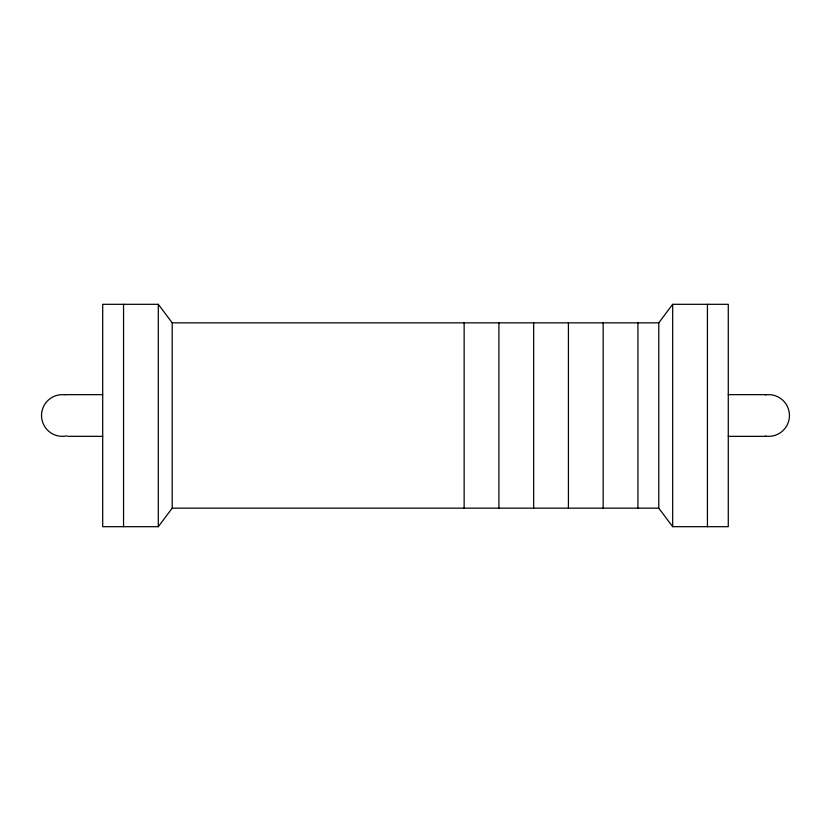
<?xml version="1.0" encoding="UTF-8"?>
<svg xmlns="http://www.w3.org/2000/svg" width="831" height="831" viewBox="0 0 831 831"><rect width="100%" height="100%" fill="white"/><g stroke="black" fill="none" stroke-linecap="round" stroke-linejoin="round"><path stroke-width="1.25" d="M158.306 526.688L172.204 508.156L172.204 322.844L158.306 304.312L102.701 304.312L102.701 526.688L158.306 526.688L158.306 304.312M658.775 322.844L672.674 304.312L728.278 304.312L728.278 526.688L672.674 526.688L658.775 508.156L658.775 322.844L172.204 322.844M65.981 394.663L102.701 394.663M728.278 394.652L765.808 394.652M67.83 436.337L102.701 436.337M728.278 436.348L765.808 436.348M172.204 508.156L658.775 508.156M707.43 304.312L707.43 526.688M672.674 304.312L672.674 526.688M637.917 322.844L637.917 508.156M603.161 322.844L603.161 508.156M568.414 322.844L568.414 508.156M533.658 322.844L533.658 508.156M498.901 322.844L498.901 508.156M464.145 322.844L464.145 508.156M123.549 304.312L123.549 526.688M765.33 394.902A20.848 20.848 0 0 1 789.45 415.5A20.848 20.848 0 0 1 765.33 436.098M66.875 435.86A20.848 20.848 0 0 1 41.54 416.217A20.848 20.848 0 0 1 65.472 394.881"/></g></svg>
